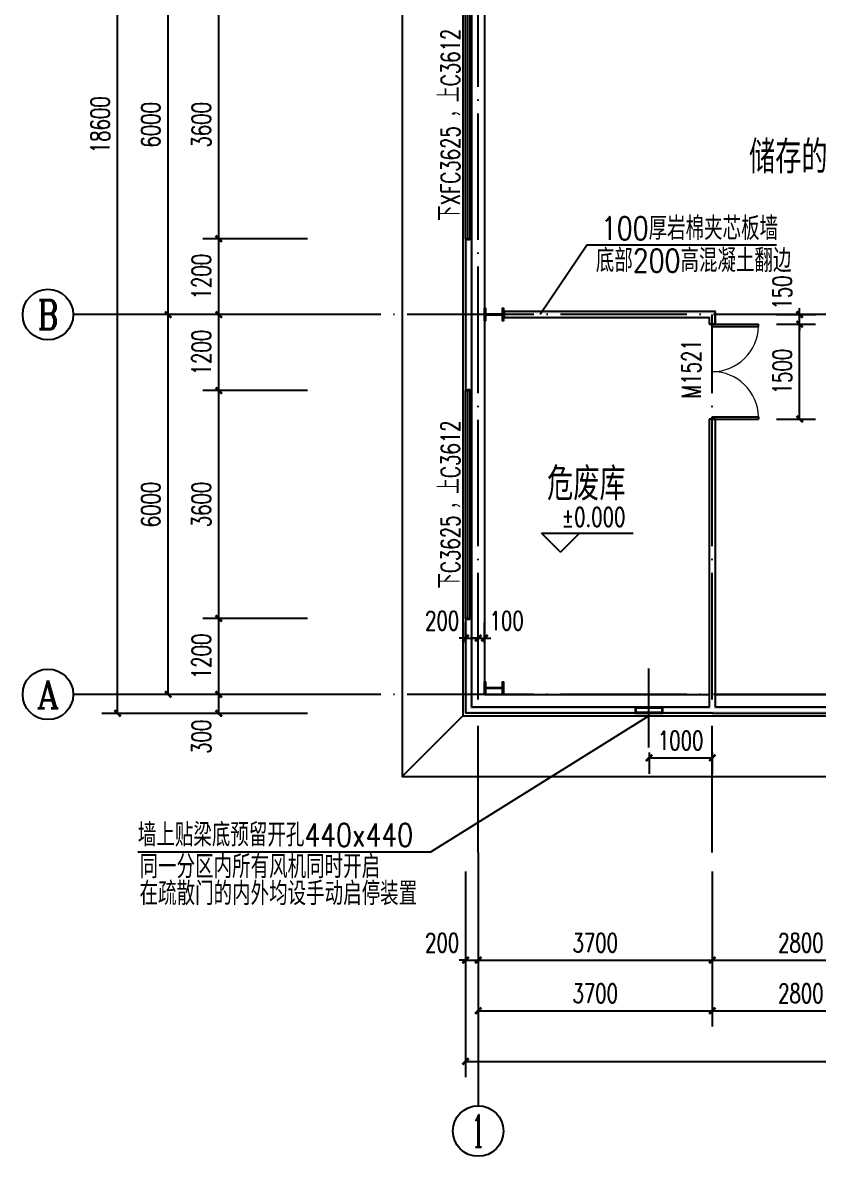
# Model space of a CAD drawing. Extents: x 4554681 to 4680693, y -485691 to -238770.
# Drawn here: x 4600200 to 4612777, y -401272 to -383358 of the extents above; entities that cross this region are included whole.
import ezdxf
from ezdxf.enums import TextEntityAlignment as Align

# ---------------------------------------------------------------- set-up
doc = ezdxf.new("R2010")
doc.units = 0
doc.header["$LTSCALE"] = 1000
doc.header["$MEASUREMENT"] = 0
doc.linetypes.add('DOTE', pattern=[2.42, 2, -0.2, 0.02, -0.2])
doc.layers.get('0').update_dxf_attribs({"linetype": 'CONTINUOUS'})
doc.layers.get('Defpoints').update_dxf_attribs({"linetype": 'CONTINUOUS'})
doc.layers.add('_0', color=7, linetype='CONTINUOUS', lineweight=25)
for name, color, linetype in [('AXIS', 3, 'CONTINUOUS'), ('AXIS_TEXT', 7, 'CONTINUOUS'), ('DIM_ELEV', 3, 'CONTINUOUS'), ('DOTE', 252, 'CONTINUOUS'), ('Prof', 2, 'CONTINUOUS'), ('PUB_DIM', 3, 'CONTINUOUS'), ('PUB_TEXT', 7, 'CONTINUOUS'), ('PUB_WALL', 9, 'CONTINUOUS'), ('STAIR', 5, 'CONTINUOUS'), ('WALL-MOVE', 6, 'CONTINUOUS'), ('WINDOW', 4, 'CONTINUOUS'), ('WINDOW_TEXT', 7, 'CONTINUOUS')]:
    doc.layers.add(name, color=color, linetype=linetype)
doc.styles.add('_HZTXT', font='txt.shx', dxfattribs={"width": 0.8, "bigfont": 'HZTXT.shx'})
doc.styles.add('_TCH_AXIS', font='COMPLEX', dxfattribs={"bigfont": 'GBCBIG'})
doc.styles.add('_TCH_DIM', font='SIMPLEX', dxfattribs={"bigfont": 'GBCBIG'})
doc.styles.add('_TCH_DIM_T3', font='SIMPLEX', dxfattribs={"width": 0.705882, "bigfont": 'GBCBIG'})
doc.styles.add('_TCH_WINDOW', font='SIMPLEX', dxfattribs={"height": 3.5, "bigfont": 'GBCBIG'})
doc.styles.add('COMPLEX', font='COMPLEX')
doc.dimstyles.new('_TCH_ARCH&&100', dxfattribs={"dimtxt": 297.5, "dimasz": 100, "dimexe": 250, "dimexo": 300, "dimgap": 126.25, "dimtad": 1, "dimdec": 0, "dimzin": 0, "dimdsep": 46, "dimtxsty": '_TCH_DIM_T3', "dimblk": 'ARCHTICK', "dimcen": 0.09, "dimclrt": 7, "dimazin": 2, "dimtfac": 1, "dimtdec": 0, "dimtix": 1, "dimtmove": 2, "dimatfit": 3, "dimfxl": 0, "dimtolj": 1, "dimtzin": 0, "dimarcsym": 0})

# ---------------------------------------------------------------- blocks, each defined once
blk = doc.blocks.new('_ArchTick')
at = {"color": 0, "linetype": 'ByBlock', "const_width": 0.4}
blk.add_lwpolyline([(-0.5, -0.5), (0.5, 0.5)], dxfattribs=at)
blk = doc.blocks.new('*D24')
at = {"layer": 'Defpoints', "color": 0}
for p in [(4610100, -394589), (4611100, -394589), (4611100, -394976)]:
    blk.add_point(p, dxfattribs=at)
at = {"layer": 'PUB_DIM', "color": 0, "lineweight": -2}
for p, q in [((4610100, -394889), (4610100, -395226)), ((4610100, -394976), (4611100, -394976)), ((4611100, -394889), (4611100, -395226))]:
    blk.add_line(p, q, dxfattribs=at)
at = {"layer": 'PUB_DIM', "color": 0, "lineweight": -2, "xscale": 100, "yscale": 100, "zscale": 100, "rotation": 180}
blk.add_blockref('_ArchTick', (4610100, -394976), dxfattribs=at)
at = {"layer": 'PUB_DIM', "color": 0, "lineweight": -2, "xscale": 100, "yscale": 100, "zscale": 100}
blk.add_blockref('_ArchTick', (4611100, -394976), dxfattribs=at)
at = {"layer": 'PUB_DIM', "color": 7, "insert": (4610600, -394701), "char_height": 297.5, "attachment_point": 5, "style": '_TCH_DIM_T3'}
blk.add_mtext('\\A1;1000', dxfattribs=at)
blk = doc.blocks.new('*D61')
at = {"layer": 'Defpoints', "color": 0}
for p in [(4611813, -388122), (4612481, -388122), (4611813, -389622)]:
    blk.add_point(p, dxfattribs=at)
at = {"layer": 'PUB_DIM', "color": 0, "lineweight": -2}
for p, q in [((4612113, -388122), (4612731, -388122)), ((4612481, -389622), (4612481, -388122)), ((4612113, -389622), (4612731, -389622))]:
    blk.add_line(p, q, dxfattribs=at)
at = {"layer": 'PUB_DIM', "color": 0, "lineweight": -2, "xscale": 100, "yscale": 100, "zscale": 100}
for p, rotation in [((4612481, -388122), 90), ((4612481, -389622), 270)]:
    blk.add_blockref('_ArchTick', p, dxfattribs=dict(at, rotation=rotation))
at = {"layer": 'PUB_DIM', "color": 7, "insert": (4612206, -388872), "char_height": 297.5, "attachment_point": 5, "rotation": 90, "style": '_TCH_DIM_T3'}
blk.add_mtext('\\A1;1500', dxfattribs=at)
blk = doc.blocks.new('*D62')
at = {"layer": 'Defpoints', "color": 0}
for p in [(4611813, -387972), (4612481, -387972), (4611813, -388122)]:
    blk.add_point(p, dxfattribs=at)
at = {"layer": 'PUB_DIM', "color": 0, "lineweight": -2}
for p, q in [((4612113, -387972), (4612731, -387972)), ((4612481, -387972), (4612481, -387872)), ((4612481, -388122), (4612481, -387972)), ((4612113, -388122), (4612731, -388122)), ((4612481, -388122), (4612481, -388222))]:
    blk.add_line(p, q, dxfattribs=at)
at = {"layer": 'PUB_DIM', "color": 0, "lineweight": -2, "xscale": 100, "yscale": 100, "zscale": 100}
for p, rotation in [((4612481, -387972), 270), ((4612481, -388122), 90)]:
    blk.add_blockref('_ArchTick', p, dxfattribs=dict(at, rotation=rotation))
at = {"layer": 'PUB_DIM', "color": 7, "insert": (4612206, -387622), "char_height": 297.5, "attachment_point": 5, "rotation": 90, "style": '_TCH_DIM_T3'}
blk.add_mtext('\\A1;150', dxfattribs=at)
blk = doc.blocks.new('*D65')
at = {"layer": 'Defpoints', "color": 0}
for p in [(4603300, -393972), (4605000, -393972), (4605000, -394272)]:
    blk.add_point(p, dxfattribs=at)
at = {"layer": 'PUB_DIM', "color": 0, "lineweight": -2}
for p, q in [((4604700, -393972), (4603050, -393972)), ((4603300, -394272), (4603300, -393972)), ((4604700, -394272), (4603050, -394272))]:
    blk.add_line(p, q, dxfattribs=at)
at = {"layer": 'PUB_DIM', "color": 0, "lineweight": -2, "xscale": 100, "yscale": 100, "zscale": 100}
for p, rotation in [((4603300, -393972), 90), ((4603300, -394272), 270)]:
    blk.add_blockref('_ArchTick', p, dxfattribs=dict(at, rotation=rotation))
at = {"layer": 'PUB_DIM', "color": 7, "insert": (4603025, -394642), "char_height": 297.5, "attachment_point": 5, "rotation": 90, "style": '_TCH_DIM_T3'}
blk.add_mtext('\\A1;300', dxfattribs=at)
blk = doc.blocks.new('*D66')
at = {"layer": 'Defpoints', "color": 0}
for p in [(4603300, -392772), (4605000, -392772), (4605000, -393972)]:
    blk.add_point(p, dxfattribs=at)
at = {"layer": 'PUB_DIM', "color": 0, "lineweight": -2}
for p, q in [((4604700, -392772), (4603050, -392772)), ((4603300, -393972), (4603300, -392772)), ((4604700, -393972), (4603050, -393972))]:
    blk.add_line(p, q, dxfattribs=at)
at = {"layer": 'PUB_DIM', "color": 0, "lineweight": -2, "xscale": 100, "yscale": 100, "zscale": 100}
for p, rotation in [((4603300, -392772), 90), ((4603300, -393972), 270)]:
    blk.add_blockref('_ArchTick', p, dxfattribs=dict(at, rotation=rotation))
at = {"layer": 'PUB_DIM', "color": 7, "insert": (4603025, -393372), "char_height": 297.5, "attachment_point": 5, "rotation": 90, "style": '_TCH_DIM_T3'}
blk.add_mtext('\\A1;1200', dxfattribs=at)
blk = doc.blocks.new('*D67')
at = {"layer": 'Defpoints', "color": 0}
for p in [(4603300, -389172), (4605000, -389172), (4605000, -392772)]:
    blk.add_point(p, dxfattribs=at)
at = {"layer": 'PUB_DIM', "color": 0, "lineweight": -2}
for p, q in [((4604700, -389172), (4603050, -389172)), ((4603300, -392772), (4603300, -389172)), ((4604700, -392772), (4603050, -392772))]:
    blk.add_line(p, q, dxfattribs=at)
at = {"layer": 'PUB_DIM', "color": 0, "lineweight": -2, "xscale": 100, "yscale": 100, "zscale": 100}
for p, rotation in [((4603300, -389172), 90), ((4603300, -392772), 270)]:
    blk.add_blockref('_ArchTick', p, dxfattribs=dict(at, rotation=rotation))
at = {"layer": 'PUB_DIM', "color": 7, "insert": (4603025, -390972), "char_height": 297.5, "attachment_point": 5, "rotation": 90, "style": '_TCH_DIM_T3'}
blk.add_mtext('\\A1;3600', dxfattribs=at)
blk = doc.blocks.new('*D68')
at = {"layer": 'Defpoints', "color": 0}
for p in [(4603300, -387972), (4605000, -387972), (4605000, -389172)]:
    blk.add_point(p, dxfattribs=at)
at = {"layer": 'PUB_DIM', "color": 0, "lineweight": -2}
for p, q in [((4604700, -387972), (4603050, -387972)), ((4603300, -389172), (4603300, -387972)), ((4604700, -389172), (4603050, -389172))]:
    blk.add_line(p, q, dxfattribs=at)
at = {"layer": 'PUB_DIM', "color": 0, "lineweight": -2, "xscale": 100, "yscale": 100, "zscale": 100}
for p, rotation in [((4603300, -387972), 90), ((4603300, -389172), 270)]:
    blk.add_blockref('_ArchTick', p, dxfattribs=dict(at, rotation=rotation))
at = {"layer": 'PUB_DIM', "color": 7, "insert": (4603025, -388572), "char_height": 297.5, "attachment_point": 5, "rotation": 90, "style": '_TCH_DIM_T3'}
blk.add_mtext('\\A1;1200', dxfattribs=at)
blk = doc.blocks.new('*D69')
at = {"layer": 'Defpoints', "color": 0}
for p in [(4603300, -386772), (4605000, -386772), (4605000, -387972)]:
    blk.add_point(p, dxfattribs=at)
at = {"layer": 'PUB_DIM', "color": 0, "lineweight": -2}
for p, q in [((4604700, -386772), (4603050, -386772)), ((4603300, -387972), (4603300, -386772)), ((4604700, -387972), (4603050, -387972))]:
    blk.add_line(p, q, dxfattribs=at)
at = {"layer": 'PUB_DIM', "color": 0, "lineweight": -2, "xscale": 100, "yscale": 100, "zscale": 100}
for p, rotation in [((4603300, -386772), 90), ((4603300, -387972), 270)]:
    blk.add_blockref('_ArchTick', p, dxfattribs=dict(at, rotation=rotation))
at = {"layer": 'PUB_DIM', "color": 7, "insert": (4603025, -387372), "char_height": 297.5, "attachment_point": 5, "rotation": 90, "style": '_TCH_DIM_T3'}
blk.add_mtext('\\A1;1200', dxfattribs=at)
blk = doc.blocks.new('*D70')
at = {"layer": 'Defpoints', "color": 0}
for p in [(4603300, -383172), (4605000, -383172), (4605000, -386772)]:
    blk.add_point(p, dxfattribs=at)
at = {"layer": 'PUB_DIM', "color": 0, "lineweight": -2}
for p, q in [((4604700, -383172), (4603050, -383172)), ((4603300, -386772), (4603300, -383172)), ((4604700, -386772), (4603050, -386772))]:
    blk.add_line(p, q, dxfattribs=at)
at = {"layer": 'PUB_DIM', "color": 0, "lineweight": -2, "xscale": 100, "yscale": 100, "zscale": 100}
for p, rotation in [((4603300, -383172), 90), ((4603300, -386772), 270)]:
    blk.add_blockref('_ArchTick', p, dxfattribs=dict(at, rotation=rotation))
at = {"layer": 'PUB_DIM', "color": 7, "insert": (4603025, -384972), "char_height": 297.5, "attachment_point": 5, "rotation": 90, "style": '_TCH_DIM_T3'}
blk.add_mtext('\\A1;3600', dxfattribs=at)
blk = doc.blocks.new('*D80')
at = {"layer": 'Defpoints', "color": 0}
for p in [(4611100, -396472), (4613900, -396472), (4613900, -398172)]:
    blk.add_point(p, dxfattribs=at)
at = {"layer": 'PUB_DIM', "color": 0, "lineweight": -2}
for p, q in [((4611100, -396772), (4611100, -398422)), ((4613900, -396772), (4613900, -398422)), ((4611100, -398172), (4613900, -398172))]:
    blk.add_line(p, q, dxfattribs=at)
at = {"layer": 'PUB_DIM', "color": 0, "lineweight": -2, "xscale": 100, "yscale": 100, "zscale": 100, "rotation": 180}
blk.add_blockref('_ArchTick', (4611100, -398172), dxfattribs=at)
at = {"layer": 'PUB_DIM', "color": 0, "lineweight": -2, "xscale": 100, "yscale": 100, "zscale": 100}
blk.add_blockref('_ArchTick', (4613900, -398172), dxfattribs=at)
at = {"layer": 'PUB_DIM', "color": 7, "insert": (4612500, -397897), "char_height": 297.5, "attachment_point": 5, "style": '_TCH_DIM_T3'}
blk.add_mtext('\\A1;2800', dxfattribs=at)
blk = doc.blocks.new('*D81')
at = {"layer": 'Defpoints', "color": 0}
for p in [(4607400, -396472), (4611100, -396472), (4611100, -398172)]:
    blk.add_point(p, dxfattribs=at)
at = {"layer": 'PUB_DIM', "color": 0, "lineweight": -2}
for p, q in [((4607400, -396772), (4607400, -398422)), ((4611100, -396772), (4611100, -398422)), ((4607400, -398172), (4611100, -398172))]:
    blk.add_line(p, q, dxfattribs=at)
at = {"layer": 'PUB_DIM', "color": 0, "lineweight": -2, "xscale": 100, "yscale": 100, "zscale": 100, "rotation": 180}
blk.add_blockref('_ArchTick', (4607400, -398172), dxfattribs=at)
at = {"layer": 'PUB_DIM', "color": 0, "lineweight": -2, "xscale": 100, "yscale": 100, "zscale": 100}
blk.add_blockref('_ArchTick', (4611100, -398172), dxfattribs=at)
at = {"layer": 'PUB_DIM', "color": 7, "insert": (4609250, -397897), "char_height": 297.5, "attachment_point": 5, "style": '_TCH_DIM_T3'}
blk.add_mtext('\\A1;3700', dxfattribs=at)
blk = doc.blocks.new('*D82')
at = {"layer": 'Defpoints', "color": 0}
for p in [(4607200, -396472), (4607400, -396472), (4607400, -398172)]:
    blk.add_point(p, dxfattribs=at)
at = {"layer": 'PUB_DIM', "color": 0, "lineweight": -2}
for p, q in [((4607200, -396772), (4607200, -398422)), ((4607400, -396772), (4607400, -398422)), ((4607200, -398172), (4607100, -398172)), ((4607200, -398172), (4607400, -398172)), ((4607400, -398172), (4607500, -398172))]:
    blk.add_line(p, q, dxfattribs=at)
at = {"layer": 'PUB_DIM', "color": 0, "lineweight": -2, "xscale": 100, "yscale": 100, "zscale": 100}
blk.add_blockref('_ArchTick', (4607200, -398172), dxfattribs=at)
at = {"layer": 'PUB_DIM', "color": 0, "lineweight": -2, "xscale": 100, "yscale": 100, "zscale": 100, "rotation": 180}
blk.add_blockref('_ArchTick', (4607400, -398172), dxfattribs=at)
at = {"layer": 'PUB_DIM', "color": 7, "insert": (4606830, -397897), "char_height": 297.5, "attachment_point": 5, "style": '_TCH_DIM_T3'}
blk.add_mtext('\\A1;200', dxfattribs=at)
blk = doc.blocks.new('*D102')
at = {"layer": 'Defpoints', "color": 0}
for p in [(4607500, -393084), (4607400, -393462), (4607500, -393462)]:
    blk.add_point(p, dxfattribs=at)
at = {"layer": 'PUB_DIM', "color": 0, "lineweight": -2}
for p, q in [((4607400, -393162), (4607400, -392834)), ((4607500, -393162), (4607500, -392834)), ((4607400, -393084), (4607300, -393084)), ((4607400, -393084), (4607500, -393084)), ((4607500, -393084), (4607600, -393084))]:
    blk.add_line(p, q, dxfattribs=at)
at = {"layer": 'PUB_DIM', "color": 0, "lineweight": -2, "xscale": 100, "yscale": 100, "zscale": 100}
blk.add_blockref('_ArchTick', (4607400, -393084), dxfattribs=at)
at = {"layer": 'PUB_DIM', "color": 0, "lineweight": -2, "xscale": 100, "yscale": 100, "zscale": 100, "rotation": 180}
blk.add_blockref('_ArchTick', (4607500, -393084), dxfattribs=at)
at = {"layer": 'PUB_DIM', "color": 7, "insert": (4607850, -392809), "char_height": 297.5, "attachment_point": 5, "style": '_TCH_DIM_T3'}
blk.add_mtext('\\A1;100', dxfattribs=at)
blk = doc.blocks.new('*D103')
at = {"layer": 'Defpoints', "color": 0}
for p in [(4607400, -393084), (4607200, -393462), (4607400, -393462)]:
    blk.add_point(p, dxfattribs=at)
at = {"layer": 'PUB_DIM', "color": 0, "lineweight": -2}
for p, q in [((4607200, -393162), (4607200, -392834)), ((4607400, -393162), (4607400, -392834)), ((4607200, -393084), (4607100, -393084)), ((4607200, -393084), (4607400, -393084)), ((4607400, -393084), (4607500, -393084))]:
    blk.add_line(p, q, dxfattribs=at)
at = {"layer": 'PUB_DIM', "color": 0, "lineweight": -2, "xscale": 100, "yscale": 100, "zscale": 100}
blk.add_blockref('_ArchTick', (4607200, -393084), dxfattribs=at)
at = {"layer": 'PUB_DIM', "color": 0, "lineweight": -2, "xscale": 100, "yscale": 100, "zscale": 100, "rotation": 180}
blk.add_blockref('_ArchTick', (4607400, -393084), dxfattribs=at)
at = {"layer": 'PUB_DIM', "color": 7, "insert": (4606830, -392809), "char_height": 297.5, "attachment_point": 5, "style": '_TCH_DIM_T3'}
blk.add_mtext('\\A1;200', dxfattribs=at)
blk = doc.blocks.new('$DorLib2D$00000002')
for p, q in [((-0.5, 0), (-0.5, 0.4875)), ((-0.475, 0.4875), (-0.5, 0.4875)), ((-0.475, 0), (-0.475, 0.4875)), ((0.475, 0), (0.475, 0.4875)), ((0.475, 0.4875), (0.5, 0.4875)), ((0.5, 0), (0.5, 0.4875)), ((-0.5, 0), (-0.475, 0)), ((0.5, 0), (0.475, 0))]:
    blk.add_line(p, q)
at = {"lineweight": 13}
for centre, start, end in [((-0.4875, 0), 0, 88.53072), ((0.4875, 0), 91.46928, 180)]:
    blk.add_arc(centre, 0.4875, start, end, dxfattribs=at)
blk = doc.blocks.new('$TCHSYS$WIN2D')
for p, q in [((-0.5, 0.5), (0.5, 0.5)), ((-0.5, 0.5), (-0.5, -0.5)), ((0.5, 0.5), (0.5, -0.5)), ((0.5, 0.1667), (-0.5, 0.1667)), ((0.5, -0.1667), (-0.5, -0.1667)), ((-0.5, -0.5), (0.5, -0.5))]:
    blk.add_line(p, q)
blk = doc.blocks.new('*D234')
at = {"layer": 'AXIS', "color": 0, "lineweight": -2}
for p, q in [((4607400, -396772), (4607400, -399222)), ((4611100, -396772), (4611100, -399222)), ((4607400, -398972), (4611100, -398972))]:
    blk.add_line(p, q, dxfattribs=at)
at = {"layer": 'Defpoints', "color": 0}
for p in [(4607400, -396472), (4611100, -396472), (4611100, -398972)]:
    blk.add_point(p, dxfattribs=at)
at = {"layer": 'AXIS', "color": 0, "lineweight": -2, "xscale": 100, "yscale": 100, "zscale": 100, "rotation": 180}
blk.add_blockref('_ArchTick', (4607400, -398972), dxfattribs=at)
at = {"layer": 'AXIS', "color": 0, "lineweight": -2, "xscale": 100, "yscale": 100, "zscale": 100}
blk.add_blockref('_ArchTick', (4611100, -398972), dxfattribs=at)
at = {"layer": 'AXIS', "color": 7, "insert": (4609250, -398697), "char_height": 297.5, "attachment_point": 5, "style": '_TCH_DIM_T3'}
blk.add_mtext('\\A1;3700', dxfattribs=at)
blk = doc.blocks.new('*D235')
at = {"layer": 'AXIS', "color": 0, "lineweight": -2}
for p, q in [((4611100, -396772), (4611100, -399222)), ((4613900, -396772), (4613900, -399222)), ((4611100, -398972), (4613900, -398972))]:
    blk.add_line(p, q, dxfattribs=at)
at = {"layer": 'Defpoints', "color": 0}
for p in [(4611100, -396472), (4613900, -396472), (4613900, -398972)]:
    blk.add_point(p, dxfattribs=at)
at = {"layer": 'AXIS', "color": 0, "lineweight": -2, "xscale": 100, "yscale": 100, "zscale": 100, "rotation": 180}
blk.add_blockref('_ArchTick', (4611100, -398972), dxfattribs=at)
at = {"layer": 'AXIS', "color": 0, "lineweight": -2, "xscale": 100, "yscale": 100, "zscale": 100}
blk.add_blockref('_ArchTick', (4613900, -398972), dxfattribs=at)
at = {"layer": 'AXIS', "color": 7, "insert": (4612500, -398697), "char_height": 297.5, "attachment_point": 5, "style": '_TCH_DIM_T3'}
blk.add_mtext('\\A1;2800', dxfattribs=at)
blk = doc.blocks.new('*D237')
at = {"layer": 'AXIS', "color": 0, "lineweight": -2}
for p, q in [((4607200, -396772), (4607200, -400022)), ((4620600, -396772), (4620600, -400022)), ((4607200, -399772), (4620600, -399772))]:
    blk.add_line(p, q, dxfattribs=at)
at = {"layer": 'Defpoints', "color": 0}
for p in [(4607200, -396472), (4620600, -396472), (4620600, -399772)]:
    blk.add_point(p, dxfattribs=at)
at = {"layer": 'AXIS', "color": 0, "lineweight": -2, "xscale": 100, "yscale": 100, "zscale": 100, "rotation": 180}
blk.add_blockref('_ArchTick', (4607200, -399772), dxfattribs=at)
at = {"layer": 'AXIS', "color": 0, "lineweight": -2, "xscale": 100, "yscale": 100, "zscale": 100}
blk.add_blockref('_ArchTick', (4620600, -399772), dxfattribs=at)
at = {"layer": 'AXIS', "color": 7, "insert": (4613900, -399497), "char_height": 297.5, "attachment_point": 5, "style": '_TCH_DIM_T3'}
blk.add_mtext('\\A1;13400', dxfattribs=at)
blk = doc.blocks.new('*D243')
at = {"layer": 'AXIS', "color": 0, "lineweight": -2}
for p, q in [((4604700, -381972), (4602250, -381972)), ((4602500, -387972), (4602500, -381972)), ((4604700, -387972), (4602250, -387972))]:
    blk.add_line(p, q, dxfattribs=at)
at = {"layer": 'Defpoints', "color": 0}
for p in [(4602500, -381972), (4605000, -381972), (4605000, -387972)]:
    blk.add_point(p, dxfattribs=at)
at = {"layer": 'AXIS', "color": 0, "lineweight": -2, "xscale": 100, "yscale": 100, "zscale": 100}
for p, rotation in [((4602500, -381972), 90), ((4602500, -387972), 270)]:
    blk.add_blockref('_ArchTick', p, dxfattribs=dict(at, rotation=rotation))
at = {"layer": 'AXIS', "color": 7, "insert": (4602225, -384972), "char_height": 297.5, "attachment_point": 5, "rotation": 90, "style": '_TCH_DIM_T3'}
blk.add_mtext('\\A1;6000', dxfattribs=at)
blk = doc.blocks.new('*D244')
at = {"layer": 'AXIS', "color": 0, "lineweight": -2}
for p, q in [((4604700, -387972), (4602250, -387972)), ((4602500, -393972), (4602500, -387972)), ((4604700, -393972), (4602250, -393972))]:
    blk.add_line(p, q, dxfattribs=at)
at = {"layer": 'Defpoints', "color": 0}
for p in [(4602500, -387972), (4605000, -387972), (4605000, -393972)]:
    blk.add_point(p, dxfattribs=at)
at = {"layer": 'AXIS', "color": 0, "lineweight": -2, "xscale": 100, "yscale": 100, "zscale": 100}
for p, rotation in [((4602500, -387972), 90), ((4602500, -393972), 270)]:
    blk.add_blockref('_ArchTick', p, dxfattribs=dict(at, rotation=rotation))
at = {"layer": 'AXIS', "color": 7, "insert": (4602225, -390972), "char_height": 297.5, "attachment_point": 5, "rotation": 90, "style": '_TCH_DIM_T3'}
blk.add_mtext('\\A1;6000', dxfattribs=at)
blk = doc.blocks.new('*D245')
at = {"layer": 'AXIS', "color": 0, "lineweight": -2}
for p, q in [((4604700, -375672), (4601450, -375672)), ((4601700, -394272), (4601700, -375672)), ((4604700, -394272), (4601450, -394272))]:
    blk.add_line(p, q, dxfattribs=at)
at = {"layer": 'Defpoints', "color": 0}
for p in [(4601700, -375672), (4605000, -375672), (4605000, -394272)]:
    blk.add_point(p, dxfattribs=at)
at = {"layer": 'AXIS', "color": 0, "lineweight": -2, "xscale": 100, "yscale": 100, "zscale": 100}
for p, rotation in [((4601700, -375672), 90), ((4601700, -394272), 270)]:
    blk.add_blockref('_ArchTick', p, dxfattribs=dict(at, rotation=rotation))
at = {"layer": 'AXIS', "color": 7, "insert": (4601425, -384972), "char_height": 297.5, "attachment_point": 5, "rotation": 90, "style": '_TCH_DIM_T3'}
blk.add_mtext('\\A1;18600', dxfattribs=at)
blk = doc.blocks.new('_AXISO')
blk.add_circle((0, 0), 0.5)
at = {"layer": 'AXIS_TEXT', "style": 'COMPLEX', "width": 1.041667}
blk.add_attdef('A', text='', height=0.56, dxfattribs=at).set_placement((-0.25, -0.28), (0.25, -0.28), align=Align.FIT)

msp = doc.modelspace()

# ---------------------------------------------------------------- hatches: boundary and pattern name
at = {"layer": 'Prof', "linetype": 'ByBlock'}
for points in [[(4607783.8, -387961.7), (4607783.8, -387871.7), (4607799.8, -387871.7), (4607799.8, -388071.7), (4607783.8, -388071.7), (4607783.8, -387981.7), (4607515.8, -387981.7), (4607515.8, -388071.7), (4607499.8, -388071.7), (4607499.8, -387871.7), (4607515.8, -387871.7), (4607515.8, -387961.7)], [(4607783.8, -393861.7), (4607783.8, -393771.7), (4607799.8, -393771.7), (4607799.8, -393971.7), (4607783.8, -393971.7), (4607783.8, -393881.7), (4607515.8, -393881.7), (4607515.8, -393971.7), (4607499.8, -393971.7), (4607499.8, -393771.7), (4607515.8, -393771.7), (4607515.8, -393861.7)]]:
    msp.add_hatch(color=256, dxfattribs=at).paths.add_polyline_path(points)
at = {"layer": 'PUB_WALL'}
for points in [[(4607299.8, -386771.7), (4607199.8, -386771.7), (4607229.8, -386801.7), (4607269.8, -386801.7)], [(4607199.8, -386771.7), (4607199.8, -389171.7), (4607229.8, -389141.7), (4607229.8, -386801.7)], [(4607299.8, -389171.7), (4607299.8, -386771.7), (4607269.8, -386801.7), (4607269.8, -389141.7)], [(4611149.8, -387921.7), (4607799.8, -387921.7), (4607799.8, -387951.7), (4611119.8, -387951.7)], [(4607799.8, -388021.7), (4607799.8, -387921.7), (4607829.8, -387921.7), (4607829.8, -388021.7)], [(4611049.8, -388021.7), (4607799.8, -388021.7), (4607799.8, -387991.7), (4611079.8, -387991.7)], [(4611149.8, -388121.7), (4611149.8, -387921.7), (4611129.8, -387941.7), (4611129.8, -388101.7)], [(4611049.8, -388021.7), (4611049.8, -388121.7), (4611069.8, -388101.7), (4611069.8, -388001.7)], [(4611049.8, -388121.7), (4611149.8, -388121.7), (4611129.8, -388101.7), (4611069.8, -388101.7)], [(4607199.8, -389171.7), (4607299.8, -389171.7), (4607269.8, -389141.7), (4607229.8, -389141.7)], [(4611149.8, -389621.7), (4611049.8, -389621.7), (4611069.8, -389641.7), (4611129.8, -389641.7)], [(4611049.8, -389621.7), (4611049.8, -394171.7), (4611069.8, -394191.7), (4611069.8, -389641.7)], [(4611149.8, -394171.7), (4611149.8, -389621.7), (4611129.8, -389641.7), (4611129.8, -394191.7)], [(4607299.8, -392771.7), (4607199.8, -392771.7), (4607229.8, -392801.7), (4607269.8, -392801.7)], [(4607199.8, -392771.7), (4607199.8, -394271.7), (4607229.8, -394241.7), (4607229.8, -392801.7)], [(4607299.8, -394171.7), (4607299.8, -392771.7), (4607269.8, -392801.7), (4607269.8, -394201.7)], [(4611099.8, -394271.7), (4607199.8, -394271.7), (4607229.8, -394241.7), (4611099.8, -394241.7)], [(4611049.8, -394171.7), (4607299.8, -394171.7), (4607269.8, -394201.7), (4611079.8, -394201.7)], [(4611099.8, -394271.7), (4614399.8, -394271.7), (4614369.8, -394241.7), (4611099.8, -394241.7)], [(4614399.8, -394171.7), (4611149.8, -394171.7), (4611119.8, -394201.7), (4614369.8, -394201.7)]]:
    msp.add_hatch(color=256, dxfattribs=at).paths.add_polyline_path(points)

# ---------------------------------------------------------------- linework, layer by layer
at = {"color": 0, "const_width": 30}
msp.add_lwpolyline([(4610304.8, -394186.7), (4609894.8, -394186.7), (4609894.8, -394256.7), (4610304.8, -394256.7)], close=True, dxfattribs=at)
at = {"color": 0}
msp.add_lwpolyline([(4610319.8, -394171.7), (4609879.8, -394171.7), (4609879.8, -394271.7), (4610319.8, -394271.7), (4610319.8, -394171.7)], dxfattribs=at)
at = {"layer": '_0', "color": 0}
for points in [[(4614399.8, -375631.7), (4607159.8, -375631.7), (4607159.8, -394311.7), (4614399.8, -394311.7)], [(4607999.8, -375971.7), (4607499.8, -375971.7), (4607499.8, -393971.7), (4611049.8, -393971.7)], [(4611149.8, -393971.7), (4614399.8, -393971.7)]]:
    msp.add_lwpolyline(points, dxfattribs=at)
at = {"layer": 'AXIS', "color": 0}
for p, q in [((4604999.8, -387971.7), (4600999.8, -387971.7)), ((4604999.8, -393971.7), (4600999.8, -393971.7)), ((4607399.8, -396471.7), (4607399.8, -400471.7))]:
    msp.add_line(p, q, dxfattribs=at)
at = {"layer": 'DIM_ELEV'}
for p, q in [((4608699.1, -391724.3), (4608399.1, -391424.3)), ((4608399.1, -391424.3), (4609849.1, -391424.3)), ((4608699.1, -391724.3), (4608999.1, -391424.3))]:
    msp.add_line(p, q, dxfattribs=at)
at = {"layer": 'DOTE', "linetype": 'DOTE'}
for p, q in [((4607399.8, -396471.7), (4607399.8, -372671.7)), ((4622799.8, -387971.7), (4604999.8, -387971.7)), ((4611099.8, -396471.7), (4611099.8, -387971.7)), ((4610099.8, -394809.5), (4610099.8, -393564.5)), ((4622799.8, -393971.7), (4604999.8, -393971.7))]:
    msp.add_line(p, q, dxfattribs=at)
at = {"layer": 'Prof', "linetype": 'ByBlock'}
for points in [[(4607499.8, -388071.7), (4607499.8, -387871.7), (4607515.8, -387871.7), (4607515.8, -387961.7), (4607783.8, -387961.7), (4607783.8, -387871.7), (4607799.8, -387871.7), (4607799.8, -388071.7), (4607783.8, -388071.7), (4607783.8, -387981.7), (4607515.8, -387981.7), (4607515.8, -388071.7)], [(4607499.8, -393971.7), (4607499.8, -393771.7), (4607515.8, -393771.7), (4607515.8, -393861.7), (4607783.8, -393861.7), (4607783.8, -393771.7), (4607799.8, -393771.7), (4607799.8, -393971.7), (4607783.8, -393971.7), (4607783.8, -393881.7), (4607515.8, -393881.7), (4607515.8, -393971.7)]]:
    msp.add_lwpolyline(points, close=True, dxfattribs=at)
at = {"layer": 'PUB_DIM'}
for p, q in [((4609121.1, -386867.2), (4608377.1, -387971.7)), ((4609121.1, -386867.2), (4612115.8, -386867.2)), ((4606649.4, -396457.9), (4610099.8, -394311.7))]:
    msp.add_line(p, q, dxfattribs=at)
msp.add_lwpolyline([(4602019.6, -396457.9), (4606649.4, -396457.9), (4606649.4, -396457.9)], dxfattribs=at)
at = {"layer": 'STAIR'}
msp.add_line((4606199.8, -395271.7), (4607159.8, -394311.7), dxfattribs=at)
msp.add_lwpolyline([(4613899.8, -374671.7), (4606199.8, -374671.7), (4606199.8, -395271.7), (4613899.8, -395271.7)], dxfattribs=at)
at = {"layer": 'WALL-MOVE'}
for p, q in [((4607299.8, -386771.7), (4607199.8, -386771.7)), ((4607199.8, -386771.7), (4607199.8, -389171.7)), ((4607299.8, -389171.7), (4607299.8, -386771.7)), ((4611149.8, -387921.7), (4607799.8, -387921.7)), ((4607799.8, -388021.7), (4607799.8, -387921.7)), ((4611149.8, -388121.7), (4611149.8, -387921.7)), ((4611049.8, -388021.7), (4607799.8, -388021.7)), ((4611049.8, -388021.7), (4611049.8, -388121.7)), ((4611049.8, -388121.7), (4611149.8, -388121.7)), ((4607199.8, -389171.7), (4607299.8, -389171.7)), ((4611149.8, -389621.7), (4611049.8, -389621.7)), ((4611049.8, -389621.7), (4611049.8, -394171.7)), ((4611149.8, -394171.7), (4611149.8, -389621.7)), ((4607299.8, -392771.7), (4607199.8, -392771.7)), ((4607199.8, -392771.7), (4607199.8, -394271.7)), ((4607299.8, -394171.7), (4607299.8, -392771.7)), ((4611049.8, -394171.7), (4607299.8, -394171.7)), ((4614399.8, -394171.7), (4611149.8, -394171.7)), ((4611099.8, -394271.7), (4607199.8, -394271.7)), ((4611099.8, -394271.7), (4614399.8, -394271.7))]:
    msp.add_line(p, q, dxfattribs=at)

# ---------------------------------------------------------------- block references
at = {"layer": 'AXIS', "color": 0}
ref = msp.add_blockref('_AXISO', (4600599.8, -387971.7), dxfattribs=dict(at, xscale=800, yscale=800, zscale=800))
ref.add_attrib('A', 'B', dxfattribs={"layer": 'AXIS_TEXT', "color": 0, "height": 455.7, "style": '_TCH_AXIS', "width": 0.882353}).set_placement((4600437, -388199.5), (4600762.5, -388199.5), align=Align.FIT)
ref = msp.add_blockref('_AXISO', (4600599.8, -393971.7), dxfattribs=dict(at, xscale=800, yscale=800, zscale=800))
ref.add_attrib('A', 'A', dxfattribs={"layer": 'AXIS_TEXT', "color": 0, "height": 435.3, "style": '_TCH_AXIS', "width": 0.944444}).set_placement((4600423.6, -394189.3), (4600775.9, -394189.3), align=Align.FIT)
ref = msp.add_blockref('_AXISO', (4607399.8, -400871.7), dxfattribs=dict(at, xscale=800, yscale=800, zscale=800))
ref.add_attrib('A', '1', dxfattribs={"layer": 'AXIS_TEXT', "color": 0, "height": 514.7, "style": '_TCH_AXIS'}).set_placement((4607289.5, -401129), (4607510.1, -401129), align=Align.FIT)
at = {"layer": 'WINDOW', "xscale": 3600, "yscale": -100, "zscale": 3600, "rotation": 90}
for p in [(4607249.8, -384971.7), (4607249.8, -390971.7)]:
    msp.add_blockref('$TCHSYS$WIN2D', p, dxfattribs=at)
at = {"layer": 'WINDOW', "color": 0}
ref = msp.add_blockref('$DorLib2D$00000002', (4611099.8, -388871.7), dxfattribs=dict(at, xscale=1500, yscale=1500, zscale=1500, rotation=270))
ref.add_attrib('A', 'M1521', (4610918.6, -389296.7), dxfattribs={"layer": 'WINDOW_TEXT', "color": 0, "height": 297.5, "rotation": 90, "style": '_TCH_WINDOW', "width": 0.705882})

# ---------------------------------------------------------------- texts
at = {"layer": 'PUB_DIM', "style": '_HZTXT', "width": 0.8}
for s, height, p in [('储存的火灾危险性类别：甲类', 517.241, (4611681.6, -385741)), ('100厚岩棉夹芯板墙', 365.69, (4609340.7, -386791.8)), ('底部200高混凝土翻边', 365.69, (4609259.2, -387300.6)), ('危废库', 517.24, (4608489.4, -390907.3)), ('墙上贴梁底预留开孔440x440', 365.69, (4602019.9, -396375.8)), ('同一分区内所有风机同时开启', 365.69, (4602047.4, -396876.8)), ('在疏散门的内外均设手动启停装置', 365.69, (4602047.4, -397302.1))]:
    msp.add_text(s, height=height, dxfattribs=at).set_placement(p)
at = {"layer": 'PUB_TEXT', "style": '_TCH_DIM', "width": 0.705882}
msp.add_text('%%P0.000', height=297.5, dxfattribs=at).set_placement((4608719.1, -391319.3))
at = {"layer": 'WINDOW_TEXT', "style": '_TCH_WINDOW', "width": 0.705882}
for s, p in [('C3612', (4607109.8, -384363)), ('XFC3625', (4607109.8, -386244.5)), ('C3612', (4607109.8, -390553)), ('C3625', (4607109.8, -392054.5))]:
    msp.add_text(s, height=297.5, rotation=90, dxfattribs=at).set_placement(p)
at = {"layer": 'WINDOW_TEXT', "style": '_TCH_WINDOW'}
for s, height, p in [('，上', 337.59, (4607109.8, -384854.5)), ('下', 337.6, (4607109.8, -386490.3)), ('，上', 337.59, (4607109.8, -391044.5)), ('下', 337.6, (4607109.8, -392300.3))]:
    msp.add_text(s, height=height, rotation=90, dxfattribs=at).set_placement(p)

# ---------------------------------------------------------------- dimensions: what is measured, and where the dimension line sits
at = {"layer": 'AXIS', "color": 0}
for p1, p2, distance, picture, middle in [((4604999.8, -394271.7), (4604999.8, -375671.7), 3300, '*D245', (4601424.8, -384971.7)), ((4604999.8, -387971.7), (4604999.8, -381971.7), 2500, '*D243', (4602224.8, -384971.7)), ((4604999.8, -393971.7), (4604999.8, -387971.7), 2500, '*D244', (4602224.8, -390971.7)), ((4607199.8, -396471.7), (4620599.8, -396471.7), -3300, '*D237', (4613899.8, -399496.7)), ((4607399.8, -396471.7), (4611099.8, -396471.7), -2500, '*D234', (4609249.8, -398696.7)), ((4611099.8, -396471.7), (4613899.8, -396471.7), -2500, '*D235', (4612499.8, -398696.7))]:
    dim = msp.add_aligned_dim(p1=p1, p2=p2, distance=distance, dimstyle='_TCH_ARCH&&100', dxfattribs=at)
    dim.commit()
    dim.dimension.update_dxf_attribs({"geometry": picture, "text_midpoint": middle})
at = {"layer": 'PUB_DIM', "color": 0}
for p1, p2, distance, picture, middle in [((4604999.8, -386771.7), (4604999.8, -383171.7), 1700, '*D70', (4603024.8, -384971.7)), ((4604999.8, -387971.7), (4604999.8, -386771.7), 1700, '*D69', (4603024.8, -387371.7)), ((4604999.8, -389171.7), (4604999.8, -387971.7), 1700, '*D68', (4603024.8, -388571.7)), ((4611813.1, -389621.7), (4611813.1, -388121.7), -667.9, '*D61', (4612206, -388871.7)), ((4604999.8, -392771.7), (4604999.8, -389171.7), 1700, '*D67', (4603024.8, -390971.7)), ((4604999.8, -393971.7), (4604999.8, -392771.7), 1700, '*D66', (4603024.8, -393371.7)), ((4610099.8, -394589), (4611099.8, -394589), -386.9, '*D24', (4610599.8, -394700.9)), ((4607399.8, -396471.7), (4611099.8, -396471.7), -1700, '*D81', (4609249.8, -397896.7)), ((4611099.8, -396471.7), (4613899.8, -396471.7), -1700, '*D80', (4612499.8, -397896.7))]:
    dim = msp.add_aligned_dim(p1=p1, p2=p2, distance=distance, dimstyle='_TCH_ARCH&&100', dxfattribs=at)
    dim.commit()
    dim.dimension.update_dxf_attribs({"geometry": picture, "text_midpoint": middle})
for base, p1, p2, angle, picture, middle in [((4612481, -387971.7), (4611813.1, -388121.7), (4611813.1, -387971.7), 90, '*D62', (4612206, -387621.7)), ((4607399.8, -393084.1), (4607199.8, -393461.8), (4607399.8, -393461.8), 0, '*D103', (4606829.8, -392809.1)), ((4607499.8, -393084.1), (4607399.8, -393461.8), (4607499.8, -393461.8), 0, '*D102', (4607849.8, -392809.1)), ((4603299.8, -393971.7), (4604999.8, -394271.7), (4604999.8, -393971.7), 90, '*D65', (4603024.8, -394641.7)), ((4607399.8, -398171.7), (4607199.8, -396471.7), (4607399.8, -396471.7), 0, '*D82', (4606829.8, -397896.7))]:
    dim = msp.add_linear_dim(base=base, p1=p1, p2=p2, angle=angle, dimstyle='_TCH_ARCH&&100', dxfattribs=at)
    dim.commit()
    dim.dimension.update_dxf_attribs({"geometry": picture, "text_midpoint": middle, "dimtype": 129})

doc.saveas('drawing.dxf')
